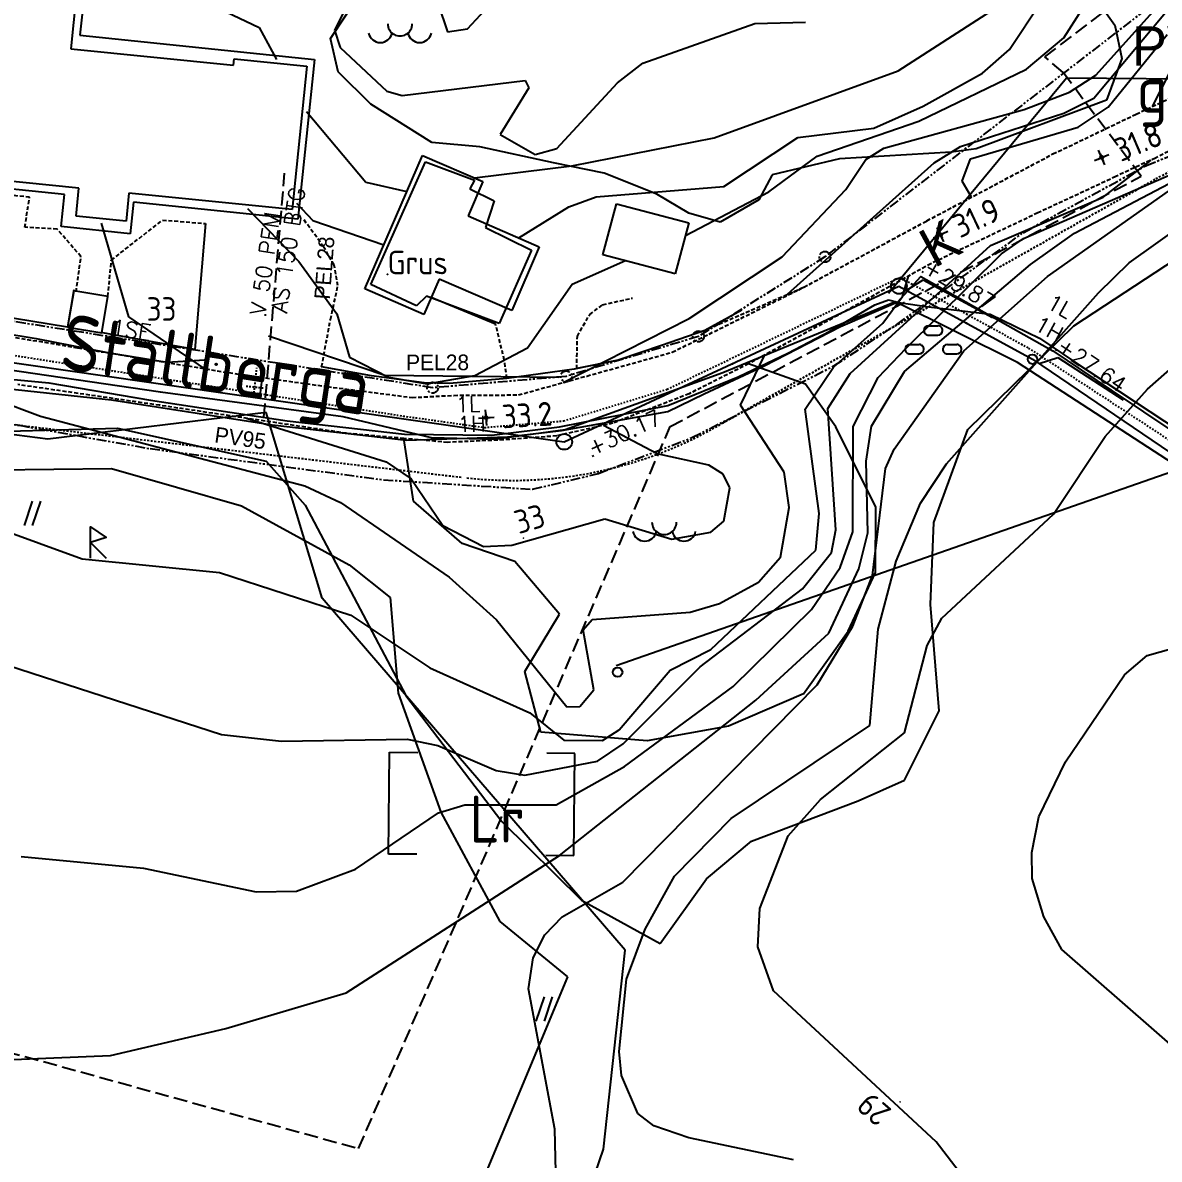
# Model space of a CAD drawing. Header units: metres. Extents: x 139929 to 142176, y 6401995 to 6404420.
# Drawn here: x 140509.2 to 140581.7, y 6402255.3 to 6402327.8 of the extents above; entities that cross this region are included whole.
import ezdxf
from ezdxf.enums import TextEntityAlignment as Align

# ---------------------------------------------------------------- set-up
doc = ezdxf.new("R2010")
doc.units = ezdxf.units.M
doc.header["$LTSCALE"] = 0.5
for name, pattern in [('DASHED', [0.75, 0.5, -0.25]), ('DASHED2', [0.375, 0.25, -0.125]), ('DGN Style 3', [2.464518, 1.76037, -0.704148]), ('HIDDEN2', [0.1875, 0.125, -0.0625]), ('PHANTOM', [2.5, 1.25, -0.25, 0.25, -0.25, 0.25, -0.25])]:
    doc.linetypes.add(name, pattern=pattern)
doc.layers.get('0').update_dxf_attribs({"color": 1})
for name, color, linetype, lineweight in [('FAS_HAKPARENTES', 250, 'Continuous', 18), ('LM_GRÄNSPUNKT_TEXT_NY', 94, 'Continuous', 25), ('PRI_LED_LUFTLED_ELNÄT', 249, 'Continuous', 18)]:
    doc.layers.add(name, color=color, linetype=linetype, lineweight=lineweight)
for name, color, linetype in [('M-BEF-BYGGNAD', 3, 'Continuous'), ('M-BEF-EL', 4, 'ELLEDNING'), ('M-BEF-EL-LUFT', 4, 'ELLEDNING'), ('M-BEF-EL-TEXT', 1, 'Continuous'), ('M-BEF-FORNFYND', 4, 'Continuous'), ('M-BEF-MARKLINJE', 4, 'Continuous'), ('M-BEF-MUR', 4, 'Continuous'), ('M-BEF-NIVÅ', 4, 'Continuous'), ('M-BEF-NIVÅKURVA-PRIMÄR-0.5M', 12, 'Continuous'), ('M-BEF-NIVÅKURVA-PRIMÄR-1.0M', 12, 'Continuous'), ('M-BEF-SPECIALOMRÅDE', 7, 'Continuous'), ('M-BEF-STAKET', 4, 'STAKET'), ('M-BEF-STOLPAR', 4, 'Continuous'), ('M-BEF-TELE', 4, 'TELELEDNING'), ('M-BEF-TELE-INFO', 4, 'Continuous'), ('M-BEF-TELE-TEXT', 1, 'Continuous'), ('M-BEF-TRAPPA', 4, 'Continuous'), ('M-BEF-VA-INFO', 4, 'Continuous'), ('M-BEF-VA-S', 4, 'Continuous'), ('M-BEF-VA-TEXT', 1, 'Continuous'), ('M-BEF-VA-V', 4, 'HIDDEN2'), ('M-BEF-VÄGKANT', 1, 'DASHED'), ('M-GATUNAMN', 3, 'Continuous'), ('M-GR-FASTIGHETSGRÄNS', 3, 'PHANTOM'), ('M-GR-RÄTTIGHETSGRÄNS', 3, 'DASHED')]:
    doc.layers.add(name, color=color, linetype=linetype)
doc.styles.add('ISO', font='iso.shx', dxfattribs={"height": 2.5})
doc.styles.add('ITALICC', font='italicc', dxfattribs={"oblique": 10})
doc.styles.add('ROMANS', font='romans')
doc.styles.get("Standard").update_dxf_attribs({"font": 'simplex8.shx'})
doc.styles.add('Style-font35', font='font35.shx')
doc.styles.add('Style-font38', font='font38.shx')
doc.linetypes.add('ELLEDNING', pattern='A,3,-0.5,["E",Standard,S=0.5,R=0,X=0,Y=-0.25],-0.5', length=4)
doc.linetypes.add('STAKET', pattern='A,7,[134,morastr.shx,S=0.8,R=0,X=0,Y=0],0.6,[134,morastr.shx,S=0.8,R=0,X=0,Y=0],1', length=8.6)
doc.linetypes.add('TELELEDNING', pattern='A,3,-0.5,["T",Standard,S=0.5,R=0,X=0,Y=-0.25],-0.5', length=4)

# ---------------------------------------------------------------- blocks, each defined once
blk = doc.blocks.new('osynlig cirkel')
blk.add_circle((0, 0), 0.005)
blk = doc.blocks.new('OSYNLIG')
blk.add_blockref('osynlig cirkel', (0, 0))
blk = doc.blocks.new('PRI_P_FORNL')
blk.add_polyline3d([(-0.166667, -0.5, 0), (-0.166667, 1.5, 0), (0.833333, 0.833334, 0), (-0.166667, 0.5, 0), (0.833333, -0.5, 0)])
blk = doc.blocks.new('PRI_L_STAM')
blk.add_circle((0, 0), 0.3)
blk = doc.blocks.new('PRI_M_BERG')
for centre, radius, start, end in [((0, 0.867), 0.784, 179.99999, 0.00001), ((-1.252, 0.43), 0.765, 192.29023, 347.70977), ((1.252, 0.43), 0.765, 192.29023, 347.70977)]:
    blk.add_arc(centre, radius, start, end)
blk = doc.blocks.new('PRI_M_LÖVSKOG')
for p, q in [((-0.295, 1.2), (0.295, 1.2)), ((-0.295, 0.6), (0.295, 0.6)), ((-1.495, 0), (-0.905, 0)), ((-1.495, -0.6), (-0.905, -0.6)), ((0.905, 0), (1.495, 0)), ((0.905, -0.6), (1.495, -0.6))]:
    blk.add_line(p, q)
for centre, start, end in [((-0.295, 0.9), 90.00001, 179.99999), ((-0.295, 0.9), 179.99999, 270.00003), ((0.295, 0.9), 0, 90.00001), ((0.295, 0.9), 270.00003, 0.00001), ((-1.495, -0.3), 90.00001, 179.99999), ((-1.495, -0.3), 179.99999, 270.00003), ((-0.905, -0.3), 0, 90.00001), ((-0.905, -0.3), 270.00003, 0.00001), ((0.905, -0.3), 90.00001, 179.99999), ((0.905, -0.3), 179.99999, 270.00003), ((1.495, -0.3), 0, 90.00001), ((1.495, -0.3), 270.00003, 0.00001)]:
    blk.add_arc(centre, 0.3, start, end)
blk = doc.blocks.new('PRI_M_ÅKER')
for points in [[(0.259, 1.556, 0), (-0.259, 0, 0)], [(0.778, 1.556, 0), (0.259, 0, 0)]]:
    blk.add_polyline3d(points)
blk = doc.blocks.new('PRI_NIVÅ_HÖJDPUNKT_ISM')
at = {"color": 7}
for p, q in [((-0.25, 0), (0.25, 0)), ((0, 0.25), (0, -0.25))]:
    blk.add_line(p, q, dxfattribs=at)
blk = doc.blocks.new('BRUNN')
blk.add_circle((0, 0), 0.5)
blk = doc.blocks.new('VENTIL')
blk.add_line((0, -0.55), (0, 0.55))
blk = doc.blocks.new('LIGGARPUNKT')
blk.add_circle((0, 0), 0.35)
at = {"layer": 'LM_GRÄNSPUNKT_TEXT_NY', "style": 'ITALICC', "oblique": 10}
blk.add_attdef('PUNKTBETECKNING', (0.5, -0.35), '', height=0.7, dxfattribs=at)
blk = doc.blocks.new('PRI_V_POLLARE')
blk.add_circle((0, 0), 0.2)
blk = doc.blocks.new('SPWDEF')
at = {"color": 0, "linetype": 'Continuous'}
for p, q in [((-1, 0), (1, 0)), ((0, -1), (0, 1))]:
    blk.add_line(p, q, dxfattribs=at)
blk.add_circle((0, 0), 0.2)
blk = doc.blocks.new('PRI_NIVÅ_HÖJDPKT')
at = {"color": 0, "linetype": 'Continuous', "lineweight": -3}
blk.add_circle((183, 184), 0.0005, dxfattribs=at)

msp = doc.modelspace()

# ---------------------------------------------------------------- linework, layer by layer
at = {"layer": 'FAS_HAKPARENTES', "color": 1, "linetype": 'Continuous', "lineweight": -3}
for p, q in [((140532.548, 6402274.8), (140532.615, 6402281.3)), ((140532.615, 6402281.3), (140534.415, 6402281.281)), ((140544.428, 6402281.215), (140542.628, 6402281.233)), ((140544.361, 6402274.715), (140544.428, 6402281.215)), ((140534.348, 6402274.782), (140532.548, 6402274.8)), ((140542.561, 6402274.734), (140544.361, 6402274.715))]:
    msp.add_line(p, q, dxfattribs=at)
at = {"layer": 'FAS_HAKPARENTES', "lineweight": -3}
for p, q in [((140532.548, 6402274.8), (140532.615, 6402281.3)), ((140532.615, 6402281.3), (140534.415, 6402281.281)), ((140544.428, 6402281.215), (140542.628, 6402281.233)), ((140544.361, 6402274.715), (140544.428, 6402281.215)), ((140534.348, 6402274.782), (140532.548, 6402274.8)), ((140542.561, 6402274.734), (140544.361, 6402274.715))]:
    msp.add_line(p, q, dxfattribs=at)
at = {"layer": 'M-BEF-BYGGNAD'}
for p, q in [((140513.191, 6402329.952), (140512.883, 6402326.994)), ((140512.656, 6402329.704), (140512.295, 6402326.112)), ((140512.656, 6402329.704), (140512.295, 6402326.112)), ((140512.883, 6402326.994), (140527.819, 6402325.439)), ((140512.295, 6402326.112), (140522.663, 6402325.071)), ((140512.295, 6402326.112), (140522.663, 6402325.071)), ((140522.663, 6402325.071), (140522.704, 6402325.479)), ((140522.663, 6402325.071), (140522.704, 6402325.479)), ((140522.704, 6402325.479), (140527.331, 6402325.014)), ((140522.704, 6402325.479), (140527.331, 6402325.014)), ((140527.331, 6402325.014), (140526.413, 6402315.881)), ((140527.331, 6402325.014), (140526.413, 6402315.881)), ((140527.819, 6402325.439), (140526.76, 6402315.265)), ((140531.025, 6402310.816), (140534.707, 6402319.331)), ((140534.707, 6402319.331), (140538.559, 6402317.666)), ((140512.811, 6402317.247), (140505.09, 6402318.022)), ((140512.811, 6402317.247), (140505.09, 6402318.022)), ((140538.559, 6402317.666), (140537.61, 6402315.469)), ((140511.89, 6402316.834), (140504.435, 6402317.61)), ((140512.631, 6402315.456), (140512.811, 6402317.247)), ((140512.631, 6402315.456), (140512.811, 6402317.247)), ((140516.005, 6402316.926), (140515.825, 6402315.135)), ((140516.005, 6402316.926), (140515.825, 6402315.135)), ((140526.413, 6402315.881), (140516.005, 6402316.926)), ((140526.413, 6402315.881), (140516.005, 6402316.926)), ((140511.677, 6402314.788), (140511.89, 6402316.834)), ((140516.3, 6402316.354), (140516.089, 6402314.329)), ((140526.76, 6402315.265), (140516.3, 6402316.354)), ((140546.207, 6402313.002), (140547.067, 6402316.247)), ((140546.207, 6402313.002), (140547.067, 6402316.247)), ((140547.067, 6402316.247), (140551.678, 6402315.025)), ((140547.067, 6402316.247), (140551.678, 6402315.025)), ((140537.61, 6402315.469), (140542.155, 6402313.505)), ((140516.089, 6402314.329), (140511.677, 6402314.788)), ((140515.825, 6402315.135), (140512.631, 6402315.456)), ((140515.825, 6402315.135), (140512.631, 6402315.456)), ((140551.678, 6402315.025), (140550.818, 6402311.78)), ((140551.678, 6402315.025), (140550.818, 6402311.78)), ((140542.155, 6402313.505), (140540.395, 6402309.436)), ((140550.818, 6402311.78), (140546.207, 6402313.002)), ((140550.818, 6402311.78), (140546.207, 6402313.002)), ((140535.769, 6402311.435), (140534.796, 6402309.186)), ((140540.395, 6402309.436), (140535.769, 6402311.435)), ((140534.796, 6402309.186), (140531.025, 6402310.816))]:
    msp.add_line(p, q, dxfattribs=at)
at = {"layer": 'M-BEF-EL', "flags": 128}
for points in [[(140492.569, 6402328.346), (140497.574, 6402328.367), (140497.329, 6402323.677), (140497.419, 6402321.37), (140498.488, 6402318.586), (140499.142, 6402315.76), (140499.47, 6402312.916), (140500.431, 6402313.789), (140500.842, 6402314.092), (140501.25, 6402313.733), (140502.455, 6402311.654), (140503.361, 6402310.014), (140503.959, 6402309.132), (140505.446, 6402308.433), (140510.09, 6402307.657), (140514.647, 6402306.757), (140518.445, 6402306.156), (140520.841, 6402306.309), (140521.416, 6402306.762)], [(140487.462, 6402301.62), (140490.59, 6402300.507), (140494.701, 6402298.751), (140496.399, 6402298.177), (140498.423, 6402298.284), (140500.305, 6402300.27), (140504.327, 6402304.035), (140506.77, 6402304.616), (140514.902, 6402303.757), (140525.138, 6402302.162), (140533.695, 6402301.185), (140540.125, 6402301.386), (140543.561, 6402301.803), (140550.352, 6402303.007), (140552.666, 6402304.124), (140556.489, 6402305.925), (140561.351, 6402308.415), (140565.011, 6402310.006), (140566.459, 6402311.607), (140574.881, 6402306.874), (140578.596, 6402304.374), (140584.706, 6402300.275), (140591.336, 6402296.575), (140601.763, 6402288.823), (140610.953, 6402282.02), (140618.053, 6402277.37), (140621.87, 6402274.252), (140625.536, 6402271.882), (140626.887, 6402272.655)]]:
    msp.add_lwpolyline(points, dxfattribs=at)
at = {"layer": 'M-BEF-EL-LUFT', "lineweight": -3}
msp.add_line((140547.044, 6402286.822), (140651.651, 6402323.345), dxfattribs=at)
at = {"layer": 'M-BEF-MARKLINJE'}
for p, q in [((140528.845, 6402326.777, 35.267), (140531.587, 6402330.952, 35.694)), ((140577.42, 6402329.609, 32.951), (140578.834, 6402327.624, 32.496)), ((140578.834, 6402327.624, 32.496), (140579.286, 6402325.51, 32.155)), ((140529.33, 6402324.663, 35.139), (140528.845, 6402326.777, 35.267)), ((140579.286, 6402325.51, 32.155), (140578.302, 6402322.847, 31.885)), ((140531.418, 6402322.603, 34.955), (140529.33, 6402324.663, 35.139)), ((140578.302, 6402322.847, 31.885), (140569.984, 6402319.743, 32.197)), ((140535.306, 6402320.16, 34.642), (140531.418, 6402322.603, 34.955)), ((140538.374, 6402319.877, 34.571), (140535.306, 6402320.16, 34.642)), ((140543.056, 6402318.858, 34.216), (140538.374, 6402319.877, 34.571)), ((140561.294, 6402319.113, 33.448), (140556.992, 6402318.081, 33.505)), ((140568.394, 6402319.529, 32.595), (140561.294, 6402319.113, 33.448)), ((140569.984, 6402319.743, 32.197), (140568.394, 6402319.529, 32.595)), ((140546.294, 6402318.2, 34.244), (140543.056, 6402318.858, 34.216)), ((140549.65, 6402316.858, 34.017), (140546.294, 6402318.2, 34.244)), ((140556.992, 6402318.081, 33.505), (140556.14, 6402316.491, 33.491)), ((140551.679, 6402315.642, 33.732), (140549.65, 6402316.858, 34.017)), ((140556.14, 6402316.491, 33.491), (140553.683, 6402315.072, 33.576)), ((140553.683, 6402315.072, 33.576), (140551.679, 6402315.642, 33.732)), ((140576.207, 6402308.456, 29.645), (140583.417, 6402313.195, 29.486)), ((140569.472, 6402301.851, 29.844), (140576.207, 6402308.456, 29.645)), ((140559.126, 6402304.739, 32.311), (140555.485, 6402306.047, 32.655)), ((140561.058, 6402302.028, 30.901), (140559.126, 6402304.739, 32.311)), ((140504.724, 6402301.65), (140515.278, 6402301.952)), ((140515.278, 6402301.952), (140524.74, 6402299.847)), ((140563.606, 6402296.918, 30.054), (140561.058, 6402302.028, 30.901)), ((140567.288, 6402295.925, 29.867), (140569.472, 6402301.851, 29.844)), ((140534.142, 6402297.291, 33.107), (140533.53, 6402301.286, 33.15)), ((140524.74, 6402299.847, 32.539), (140527.237, 6402297.035, 32.47)), ((140500.442, 6402299.195), (140514.886, 6402299.37)), ((140514.886, 6402299.37), (140523.186, 6402297)), ((140523.186, 6402297), (140530.04, 6402293.23)), ((140527.237, 6402297.035, 32.47), (140533.655, 6402284.895, 31.925)), ((140537.234, 6402294.589, 32.976), (140534.142, 6402297.291, 33.107)), ((140563.572, 6402292.745, 29.844), (140563.606, 6402296.918, 30.054)), ((140567.077, 6402290.704, 29.463), (140567.288, 6402295.925, 29.867)), ((140540.604, 6402293.437, 32.942), (140537.234, 6402294.589, 32.976)), ((140530.04, 6402293.23), (140532.65, 6402291.155)), ((140543.449, 6402290.097, 32.828), (140540.604, 6402293.437, 32.942)), ((140561.839, 6402289.009, 29.838), (140563.572, 6402292.745, 29.844)), ((140532.65, 6402291.155), (140533.163, 6402285.044)), ((140567.642, 6402283.934, 29.088), (140567.077, 6402290.704, 29.463)), ((140541.242, 6402286.428, 32.533), (140543.449, 6402290.097, 32.828)), ((140558.994, 6402285.016, 30.151), (140561.839, 6402289.009, 29.838)), ((140542.254, 6402282.57, 32.322), (140541.242, 6402286.428, 32.533)), ((140533.163, 6402285.044), (140535.888, 6402277.475)), ((140533.655, 6402284.895, 31.925), (140539.76, 6402276.864, 31.18)), ((140558.994, 6402285.016, 30.151), (140554.206, 6402282.955, 30.39)), ((140565.422, 6402279.511, 28.946), (140567.642, 6402283.934, 29.088)), ((140554.206, 6402282.955, 30.39), (140549.033, 6402282.024, 31.112)), ((140549.033, 6402282.024, 31.112), (140542.254, 6402282.57, 32.322)), ((140562.472, 6402278.182, 28.94), (140565.422, 6402279.511, 28.946)), ((140555.678, 6402275.624, 29.065), (140562.472, 6402278.182, 28.94)), ((140535.888, 6402277.475), (140539.641, 6402270.501)), ((140539.76, 6402276.864, 31.18), (140544.834, 6402271.864, 30.441)), ((140552.807, 6402273.228, 29.44), (140555.678, 6402275.624, 29.065)), ((140549.847, 6402269.087, 29.599), (140552.807, 6402273.228, 29.44)), ((140544.834, 6402271.864, 30.441), (140549.847, 6402269.087, 29.599)), ((140539.641, 6402270.501), (140543.957, 6402266.974)), ((140543.957, 6402266.974), (140538.563, 6402254.043))]:
    msp.add_line(p, q, dxfattribs=at)
at = {"layer": 'M-BEF-MARKLINJE', "lineweight": -3}
for p, q in [((140528.845, 6402326.777), (140531.587, 6402330.952)), ((140577.42, 6402329.609), (140578.834, 6402327.624)), ((140578.834, 6402327.624), (140579.286, 6402325.51)), ((140529.33, 6402324.663), (140528.845, 6402326.777)), ((140579.286, 6402325.51), (140578.302, 6402322.847)), ((140531.418, 6402322.603), (140529.33, 6402324.663)), ((140578.302, 6402322.847), (140569.984, 6402319.743)), ((140535.306, 6402320.16), (140531.418, 6402322.603)), ((140538.374, 6402319.877), (140535.306, 6402320.16)), ((140543.056, 6402318.858), (140538.374, 6402319.877)), ((140561.294, 6402319.113), (140556.992, 6402318.081)), ((140568.394, 6402319.529), (140561.294, 6402319.113)), ((140569.984, 6402319.743), (140568.394, 6402319.529)), ((140546.294, 6402318.2), (140543.056, 6402318.858)), ((140549.65, 6402316.858), (140546.294, 6402318.2)), ((140556.992, 6402318.081), (140556.14, 6402316.491)), ((140551.679, 6402315.642), (140549.65, 6402316.858)), ((140556.14, 6402316.491), (140553.683, 6402315.072)), ((140553.683, 6402315.072), (140551.679, 6402315.642)), ((140576.207, 6402308.456), (140583.417, 6402313.195)), ((140569.472, 6402301.851), (140576.207, 6402308.456)), ((140559.126, 6402304.739), (140555.485, 6402306.047)), ((140561.058, 6402302.028), (140559.126, 6402304.739)), ((140504.724, 6402301.65), (140515.278, 6402301.952)), ((140515.278, 6402301.952), (140524.74, 6402299.847)), ((140563.606, 6402296.918), (140561.058, 6402302.028)), ((140567.288, 6402295.925), (140569.472, 6402301.851)), ((140534.142, 6402297.291), (140533.53, 6402301.286)), ((140524.74, 6402299.847), (140527.237, 6402297.035)), ((140527.237, 6402297.035), (140533.655, 6402284.895)), ((140537.234, 6402294.589), (140534.142, 6402297.291)), ((140563.572, 6402292.745), (140563.606, 6402296.918)), ((140567.077, 6402290.704), (140567.288, 6402295.925)), ((140540.604, 6402293.437), (140537.234, 6402294.589)), ((140543.449, 6402290.097), (140540.604, 6402293.437)), ((140561.839, 6402289.009), (140563.572, 6402292.745)), ((140567.642, 6402283.934), (140567.077, 6402290.704)), ((140541.242, 6402286.428), (140543.449, 6402290.097)), ((140558.994, 6402285.016), (140561.839, 6402289.009)), ((140542.254, 6402282.57), (140541.242, 6402286.428)), ((140533.655, 6402284.895), (140539.76, 6402276.864)), ((140558.994, 6402285.016), (140554.206, 6402282.955)), ((140565.422, 6402279.511), (140567.642, 6402283.934)), ((140554.206, 6402282.955), (140549.033, 6402282.024)), ((140549.033, 6402282.024), (140542.254, 6402282.57)), ((140562.472, 6402278.182), (140565.422, 6402279.511)), ((140555.678, 6402275.624), (140562.472, 6402278.182)), ((140539.76, 6402276.864), (140544.834, 6402271.864)), ((140552.807, 6402273.228), (140555.678, 6402275.624)), ((140549.847, 6402269.087), (140552.807, 6402273.228)), ((140544.834, 6402271.864), (140549.847, 6402269.087))]:
    msp.add_line(p, q, dxfattribs=at)
at = {"layer": 'M-BEF-MARKLINJE', "lineweight": -3, "ltscale": 0.8}
for p, q in [((140510.825, 6402301.24), (140500.765, 6402302.536)), ((140524.748, 6402302.948), (140510.825, 6402301.24)), ((140528.326, 6402291.118), (140524.748, 6402302.948)), ((140547.628, 6402268.666), (140528.326, 6402291.118)), ((140546.25, 6402255.985), (140547.628, 6402268.666)), ((140541.515, 6402242.336), (140546.25, 6402255.985))]:
    msp.add_line(p, q, dxfattribs=at)
at = {"layer": 'M-BEF-MUR', "lineweight": -3}
for p, q in [((140520.876, 6402314.987), (140520.207, 6402306.961)), ((140512.495, 6402310.761), (140512.096, 6402308.375)), ((140512.096, 6402308.375), (140504.198, 6402309.675)), ((140514.273, 6402308.011), (140514.662, 6402310.343)), ((140520.207, 6402306.961), (140514.217, 6402308.033))]:
    msp.add_line(p, q, dxfattribs=at)
at = {"layer": 'M-BEF-NIVÅKURVA-PRIMÄR-0.5M', "linetype": 'Continuous', "lineweight": -3}
for p, q in [((140531.441, 6402331.988, 35.5), (140529.108, 6402327.317, 35.5)), ((140516.321, 6402331.297, 34.5), (140524.298, 6402327.488, 34.5)), ((140577.495, 6402322.985, 32.5), (140584.079, 6402330.859, 32.5)), ((140537.576, 6402327.394, 36.5), (140539.707, 6402329.707, 36.5)), ((140565.013, 6402324.73, 34.5), (140572.254, 6402329.397, 34.5)), ((140535.71, 6402328.972, 36.5), (140536.311, 6402327.207, 36.5)), ((140575.573, 6402326.833, 33.5), (140576.741, 6402328.64, 33.5)), ((140555.895, 6402327.732, 35.5), (140559.118, 6402327.821, 35.5)), ((140524.298, 6402327.488, 34.5), (140525.407, 6402325.438, 34.5)), ((140529.108, 6402327.317, 35.5), (140529.465, 6402326.201, 35.5)), ((140536.311, 6402327.207, 36.5), (140537.576, 6402327.394, 36.5)), ((140548.744, 6402325.209, 35.5), (140555.895, 6402327.732, 35.5)), ((140573.207, 6402324.823, 33.5), (140575.573, 6402326.833, 33.5)), ((140529.465, 6402326.201, 35.5), (140532.447, 6402323.416, 35.5)), ((140547.134, 6402323.965, 35.5), (140548.744, 6402325.209, 35.5)), ((140581.238, 6402322.455, 31.5), (140582.504, 6402324.948, 31.5)), ((140553.289, 6402320.456, 34.5), (140565.013, 6402324.73, 34.5)), ((140566.344, 6402321.505, 33.5), (140573.207, 6402324.823, 33.5)), ((140533.423, 6402323.147, 35.5), (140541.262, 6402324.112, 35.5)), ((140541.492, 6402323.644, 35.5), (140539.654, 6402320.667, 35.5)), ((140541.262, 6402324.112, 35.5), (140541.492, 6402323.644, 35.5)), ((140543.265, 6402319.772, 35.5), (140547.134, 6402323.965, 35.5)), ((140532.447, 6402323.416, 35.5), (140533.423, 6402323.147, 35.5)), ((140575.586, 6402322.012, 32.5), (140577.495, 6402322.985, 32.5)), ((140527.311, 6402322.134, 34.5), (140531.109, 6402317.62, 34.5)), ((140568.986, 6402319.889, 32.5), (140575.586, 6402322.012, 32.5)), ((140559.859, 6402319.275, 33.5), (140566.344, 6402321.505, 33.5)), ((140539.654, 6402320.667, 35.5), (140541.9, 6402319.389, 35.5)), ((140544.223, 6402318.656, 34.5), (140553.289, 6402320.456, 34.5)), ((140567.317, 6402318.862, 32.5), (140568.986, 6402319.889, 32.5)), ((140541.9, 6402319.389, 35.5), (140543.265, 6402319.772, 35.5)), ((140556.781, 6402317.003, 33.5), (140559.859, 6402319.275, 33.5)), ((140538.014, 6402317.901, 34.5), (140544.223, 6402318.656, 34.5)), ((140557.785, 6402310.324, 32.5), (140567.317, 6402318.862, 32.5)), ((140578.086, 6402316.667, 31.5), (140581.145, 6402319.034, 31.5)), ((140576.253, 6402314.364, 30.5), (140583.14, 6402317.98, 30.5)), ((140531.109, 6402317.62, 34.5), (140533.707, 6402317.019, 34.5)), ((140551.466, 6402314.226, 33.5), (140556.781, 6402317.003, 33.5)), ((140570.912, 6402313.595, 31.5), (140578.086, 6402316.667, 31.5)), ((140523.568, 6402315.947, 33.5), (140526.837, 6402312.561, 33.5)), ((140579.741, 6402312.474, 29.5), (140583.147, 6402314.908, 29.5)), ((140573.46, 6402312.385, 30.5), (140576.253, 6402314.364, 30.5)), ((140561.96, 6402305.427, 31.5), (140570.912, 6402313.595, 31.5)), ((140526.837, 6402312.561, 33.5), (140529.254, 6402309.228, 33.5)), ((140544.25, 6402311.116, 33.5), (140547.638, 6402312.622, 33.5)), ((140565.418, 6402305.564, 30.5), (140573.46, 6402312.385, 30.5)), ((140577.788, 6402310.572, 29.5), (140579.741, 6402312.474, 29.5)), ((140541.391, 6402307.062, 33.5), (140544.25, 6402311.116, 33.5)), ((140568.106, 6402299.665, 29.5), (140577.788, 6402310.572, 29.5)), ((140529.254, 6402309.228, 33.5), (140530.055, 6402306.471, 33.5)), ((140538.049, 6402305.305, 33.5), (140541.391, 6402307.062, 33.5)), ((140530.055, 6402306.471, 33.5), (140532.535, 6402305.187, 33.5)), ((140554.968, 6402303.412, 32.5), (140556.526, 6402306.611, 32.5)), ((140503.104, 6402305.453, 32.5), (140510.376, 6402302.702, 32.5)), ((140560.539, 6402303.196, 31.5), (140561.96, 6402305.427, 31.5)), ((140563.323, 6402302.067, 30.5), (140565.418, 6402305.564, 30.5)), ((140532.535, 6402305.187, 33.5), (140535.014, 6402304.778, 33.5)), ((140535.014, 6402304.778, 33.5), (140538.049, 6402305.305, 33.5)), ((140557.747, 6402299.136, 32.5), (140554.968, 6402303.412, 32.5)), ((140561.052, 6402295.466, 31.5), (140560.539, 6402303.196, 31.5)), ((140510.376, 6402302.702, 32.5), (140527.204, 6402298.275, 32.5)), ((140562.978, 6402299.84, 30.5), (140563.323, 6402302.067, 30.5)), ((140563.085, 6402295.27, 30.5), (140562.978, 6402299.84, 30.5)), ((140566.45, 6402297.169, 29.5), (140568.106, 6402299.665, 29.5)), ((140558.07, 6402296.883, 32.5), (140557.747, 6402299.136, 32.5)), ((140527.204, 6402298.275, 32.5), (140529.475, 6402297.198, 32.5)), ((140529.475, 6402297.198, 32.5), (140536.403, 6402292.438, 32.5)), ((140557.527, 6402293.726, 32.5), (140558.07, 6402296.883, 32.5)), ((140564.896, 6402293.476, 29.5), (140566.45, 6402297.169, 29.5)), ((140560.777, 6402294.017, 31.5), (140561.052, 6402295.466, 31.5)), ((140562.509, 6402292.983, 30.5), (140563.085, 6402295.27, 30.5)), ((140556.113, 6402292.137, 32.5), (140557.527, 6402293.726, 32.5)), ((140558.918, 6402291.702, 31.5), (140560.777, 6402294.017, 31.5)), ((140563.739, 6402289.128, 29.5), (140564.896, 6402293.476, 29.5)), ((140536.403, 6402292.438, 32.5), (140539.416, 6402289.732, 32.5)), ((140560.611, 6402288.869, 30.5), (140562.509, 6402292.983, 30.5)), ((140552.414, 6402286.734, 31.5), (140558.918, 6402291.702, 31.5)), ((140553.636, 6402290.777, 32.5), (140556.113, 6402292.137, 32.5)), ((140545.53, 6402289.754, 32.5), (140551.778, 6402290.216, 32.5)), ((140551.778, 6402290.216, 32.5), (140553.636, 6402290.777, 32.5)), ((140539.416, 6402289.732, 32.5), (140543.902, 6402284.183, 32.5)), ((140544.948, 6402289.086, 32.5), (140545.53, 6402289.754, 32.5)), ((140545.618, 6402285.264, 32.5), (140544.948, 6402289.086, 32.5)), ((140555.954, 6402284.611, 30.5), (140560.611, 6402288.869, 30.5)), ((140563.211, 6402282.997, 29.5), (140563.739, 6402289.128, 29.5)), ((140580.884, 6402287.45, 28.5), (140583.416, 6402288.173, 28.5)), ((140579.446, 6402286.228, 28.5), (140580.884, 6402287.45, 28.5)), ((140507.188, 6402287.186, 31.5), (140521.906, 6402282.418, 31.5)), ((140547.499, 6402281.813, 31.5), (140552.414, 6402286.734, 31.5)), ((140575.679, 6402280.672, 28.5), (140579.446, 6402286.228, 28.5)), ((140544.737, 6402284.205, 32.5), (140545.618, 6402285.264, 32.5)), ((140543.439, 6402274.71, 30.5), (140555.954, 6402284.611, 30.5)), ((140543.902, 6402284.183, 32.5), (140544.737, 6402284.205, 32.5)), ((140554.374, 6402277.073, 29.5), (140563.211, 6402282.997, 29.5)), ((140521.906, 6402282.418, 31.5), (140525.726, 6402281.995, 31.5)), ((140525.726, 6402281.995, 31.5), (140533.736, 6402282.116, 31.5)), ((140533.736, 6402282.116, 31.5), (140535.697, 6402281.707, 31.5)), ((140535.697, 6402281.707, 31.5), (140539.397, 6402280.117, 31.5)), ((140545.86, 6402280.719, 31.5), (140547.499, 6402281.813, 31.5)), ((140541.238, 6402279.823, 31.5), (140545.86, 6402280.719, 31.5)), ((140539.397, 6402280.117, 31.5), (140541.238, 6402279.823, 31.5)), ((140573.98, 6402277.176, 28.5), (140575.679, 6402280.672, 28.5)), ((140550.776, 6402273.384, 29.5), (140554.374, 6402277.073, 29.5)), ((140573.534, 6402274.901, 28.5), (140573.98, 6402277.176, 28.5)), ((140573.555, 6402273.236, 28.5), (140573.534, 6402274.901, 28.5)), ((140529.845, 6402265.946, 30.5), (140543.439, 6402274.71, 30.5)), ((140548.892, 6402270.016, 29.5), (140550.776, 6402273.384, 29.5)), ((140574.313, 6402270.795, 28.5), (140573.555, 6402273.236, 28.5)), ((140575.458, 6402268.72, 28.5), (140574.313, 6402270.795, 28.5)), ((140547.718, 6402266.828, 29.5), (140548.892, 6402270.016, 29.5)), ((140583.355, 6402261.818, 28.5), (140575.458, 6402268.72, 28.5)), ((140547.237, 6402262.211, 29.5), (140547.718, 6402266.828, 29.5)), ((140522.177, 6402263.689, 30.5), (140529.845, 6402265.946, 30.5)), ((140514.832, 6402261.954, 30.5), (140522.177, 6402263.689, 30.5)), ((140507.576, 6402261.661, 30.5), (140514.832, 6402261.954, 30.5)), ((140547.392, 6402260.689, 29.5), (140547.237, 6402262.211, 29.5)), ((140548.44, 6402258.265, 29.5), (140547.392, 6402260.689, 29.5)), ((140549.452, 6402257.475, 29.5), (140548.44, 6402258.265, 29.5)), ((140551.674, 6402256.708, 29.5), (140549.452, 6402257.475, 29.5)), ((140558.357, 6402255.298, 29.5), (140551.674, 6402256.708, 29.5))]:
    msp.add_line(p, q, dxfattribs=at)
at = {"layer": 'M-BEF-NIVÅKURVA-PRIMÄR-1.0M', "linetype": 'Continuous', "lineweight": -3}
for p, q in [((140572.122, 6402326.089, 34), (140574.087, 6402329.045, 34)), ((140577.611, 6402324.449, 33), (140581.854, 6402329.135, 33)), ((140578.405, 6402322.394, 32), (140582.159, 6402327.03, 32)), ((140570.402, 6402324.569, 34), (140572.122, 6402326.089, 34)), ((140566.622, 6402322.468, 34), (140570.402, 6402324.569, 34)), ((140575.93, 6402323.359, 33), (140577.611, 6402324.449, 33)), ((140573.052, 6402322.254, 33), (140575.93, 6402323.359, 33)), ((140563.468, 6402321.068, 34), (140566.622, 6402322.468, 34)), ((140564.103, 6402319.783, 33), (140573.052, 6402322.254, 33)), ((140576.5, 6402321.127, 32), (140578.405, 6402322.394, 32)), ((140558.62, 6402320.465, 34), (140563.468, 6402321.068, 34)), ((140569.642, 6402319.119, 32), (140576.5, 6402321.127, 32)), ((140553.922, 6402317.34, 34), (140558.62, 6402320.465, 34)), ((140562.969, 6402319.074, 33), (140564.103, 6402319.783, 33)), ((140569.096, 6402317.678, 32), (140569.642, 6402319.119, 32)), ((140561.684, 6402317.163, 33), (140562.969, 6402319.074, 33)), ((140569.705, 6402316.672, 32), (140569.096, 6402317.678, 32)), ((140573.007, 6402314.028, 31), (140582.593, 6402318.203, 31)), ((140545.772, 6402316.685, 34), (140553.922, 6402317.34, 34)), ((140557.623, 6402312.86, 33), (140561.684, 6402317.163, 33)), ((140574.549, 6402311.61, 30), (140582.974, 6402317.565, 30)), ((140526.678, 6402316.293, 34), (140527.718, 6402315.184, 34)), ((140544.029, 6402316.046, 34), (140545.772, 6402316.685, 34)), ((140540.84, 6402314.073, 34), (140544.029, 6402316.046, 34)), ((140514.225, 6402315.02, 33), (140515.975, 6402309.042, 33)), ((140527.718, 6402315.184, 34), (140532.244, 6402313.635, 34)), ((140571.616, 6402313.047, 31), (140573.007, 6402314.028, 31)), ((140551.694, 6402308.94, 33), (140557.623, 6402312.86, 33)), ((140565.524, 6402307.038, 31), (140571.616, 6402313.047, 31)), ((140565.3, 6402310.332, 32), (140565.688, 6402311.64, 32)), ((140569.199, 6402306.869, 30), (140574.549, 6402311.61, 30)), ((140564.043, 6402308.626, 32), (140565.3, 6402310.332, 32)), ((140580.913, 6402304.44, 29), (140587.239, 6402309.978, 29)), ((140515.975, 6402309.042, 33), (140520.827, 6402305.736, 33)), ((140543.677, 6402304.852, 33), (140551.694, 6402308.94, 33)), ((140560.91, 6402305.831, 32), (140564.043, 6402308.626, 32)), ((140563.749, 6402305.183, 31), (140565.524, 6402307.038, 31)), ((140564.758, 6402300.605, 30), (140569.199, 6402306.869, 30)), ((140559.106, 6402303.151, 32), (140560.91, 6402305.831, 32)), ((140562.159, 6402302.045, 31), (140563.749, 6402305.183, 31)), ((140578.221, 6402301.423, 29), (140580.913, 6402304.44, 29)), ((140559.992, 6402296.505, 32), (140559.106, 6402303.151, 32)), ((140523.485, 6402302.573, 33), (140532.385, 6402299.791, 33)), ((140549.669, 6402300.312, 33), (140546.239, 6402302.124, 33)), ((140562.14, 6402295.331, 31), (140562.159, 6402302.045, 31)), ((140574.929, 6402296.461, 29), (140578.221, 6402301.423, 29)), ((140552.966, 6402299.591, 33), (140549.669, 6402300.312, 33)), ((140564.223, 6402299.371, 30), (140564.758, 6402300.605, 30)), ((140532.385, 6402299.791, 33), (140533.996, 6402298.712, 33)), ((140553.861, 6402299.001, 33), (140552.966, 6402299.591, 33)), ((140554.301, 6402298.137, 33), (140553.861, 6402299.001, 33)), ((140563.395, 6402292.56, 30), (140564.223, 6402299.371, 30)), ((140533.996, 6402298.712, 33), (140536.01, 6402295.732, 33)), ((140553.909, 6402296.016, 33), (140554.301, 6402298.137, 33)), ((140501.814, 6402297.681, 32), (140513.014, 6402293.625, 32)), ((140540.411, 6402294.482, 33), (140546.325, 6402296.158, 33)), ((140546.325, 6402296.158, 33), (140550.606, 6402294.87, 33)), ((140553.09, 6402295.323, 33), (140553.909, 6402296.016, 33)), ((140559.771, 6402294.166, 32), (140559.992, 6402296.505, 32)), ((140567.807, 6402289.839, 29), (140574.929, 6402296.461, 29)), ((140536.01, 6402295.732, 33), (140538.593, 6402294.4, 33)), ((140550.606, 6402294.87, 33), (140553.09, 6402295.323, 33)), ((140561.324, 6402293.069, 31), (140562.14, 6402295.331, 31)), ((140538.593, 6402294.4, 33), (140540.411, 6402294.482, 33)), ((140553.08, 6402287.846, 32), (140559.771, 6402294.166, 32)), ((140513.014, 6402293.625, 32), (140521.776, 6402292.739, 32)), ((140559.493, 6402290.389, 31), (140561.324, 6402293.069, 31)), ((140521.776, 6402292.739, 32), (140530.142, 6402290.014, 32)), ((140562.125, 6402289.325, 30), (140563.395, 6402292.56, 30)), ((140554.508, 6402285.483, 31), (140559.493, 6402290.389, 31)), ((140530.142, 6402290.014, 32), (140535.18, 6402286.667, 32)), ((140566.87, 6402288.086, 29), (140567.807, 6402289.839, 29)), ((140559.857, 6402285.581, 30), (140562.125, 6402289.325, 30)), ((140565.427, 6402282.518, 29), (140566.87, 6402288.086, 29)), ((140550.501, 6402286.526, 32), (140553.08, 6402287.846, 32)), ((140535.18, 6402286.667, 32), (140541.548, 6402283.791, 32)), ((140547.241, 6402282.719, 32), (140550.501, 6402286.526, 32)), ((140547.466, 6402273.01, 30), (140559.857, 6402285.581, 30)), ((140547.59, 6402280.378, 31), (140554.508, 6402285.483, 31)), ((140541.548, 6402283.791, 32), (140543.708, 6402282.056, 32)), ((140546.176, 6402282.04, 32), (140547.241, 6402282.719, 32)), ((140560.08, 6402278.27, 29), (140565.427, 6402282.518, 29)), ((140543.708, 6402282.056, 32), (140546.176, 6402282.04, 32)), ((140543.229, 6402277.929, 31), (140547.59, 6402280.378, 31)), ((140535.731, 6402277.42, 31), (140537.418, 6402277.944, 31)), ((140537.418, 6402277.944, 31), (140543.229, 6402277.929, 31)), ((140558.017, 6402275.954, 29), (140560.08, 6402278.27, 29)), ((140530.447, 6402273.832, 31), (140535.731, 6402277.42, 31)), ((140556.211, 6402271.319, 29), (140558.017, 6402275.954, 29)), ((140509.143, 6402274.649, 31), (140516.925, 6402273.894, 31)), ((140516.925, 6402273.894, 31), (140524.115, 6402272.392, 31)), ((140526.679, 6402272.438, 31), (140530.447, 6402273.832, 31)), ((140543.607, 6402270.796, 30), (140547.466, 6402273.01, 30)), ((140524.115, 6402272.392, 31), (140526.679, 6402272.438, 31)), ((140556.071, 6402268.884, 29), (140556.211, 6402271.319, 29)), ((140542.516, 6402269.639, 30), (140543.607, 6402270.796, 30)), ((140541.764, 6402268.185, 30), (140542.516, 6402269.639, 30)), ((140557.07, 6402266.089, 29), (140556.071, 6402268.884, 29)), ((140541.465, 6402266.208, 30), (140541.764, 6402268.185, 30)), ((140543.137, 6402257.266, 30), (140541.465, 6402266.208, 30)), ((140567.446, 6402256.449, 29), (140557.07, 6402266.089, 29)), ((140543.368, 6402248.673, 30), (140543.137, 6402257.266, 30)), ((140569.996, 6402253.135, 29), (140567.446, 6402256.449, 29))]:
    msp.add_line(p, q, dxfattribs=at)
at = {"layer": 'M-BEF-SPECIALOMRÅDE', "lineweight": -3}
for p, q in [((140531.42, 6402311.1), (140534.899, 6402318.92)), ((140534.899, 6402318.92), (140538.023, 6402317.744)), ((140538.023, 6402317.744), (140537.716, 6402317.196)), ((140537.716, 6402317.196), (140539.277, 6402316.441)), ((140539.277, 6402316.441), (140538.725, 6402314.738)), ((140538.725, 6402314.738), (140541.661, 6402313.288)), ((140541.661, 6402313.288), (140539.597, 6402308.622)), ((140534.318, 6402309.75), (140531.42, 6402311.1)), ((140534.971, 6402310.366), (140534.318, 6402309.75)), ((140539.597, 6402308.622), (140534.971, 6402310.366))]:
    msp.add_line(p, q, dxfattribs=at)
at = {"layer": 'M-BEF-STAKET', "color": 1, "linetype": 'STAKET', "lineweight": -3}
for p, q in [((140539.367, 6402308.573), (140535.262, 6402310.264)), ((140555.054, 6402309.464), (140552.701, 6402308.176)), ((140552.701, 6402308.176), (140549.938, 6402307.209)), ((140549.938, 6402307.209), (140547.172, 6402306.283)), ((140547.172, 6402306.283), (140544.365, 6402305.705)), ((140531.453, 6402305.27), (140528.284, 6402305.856)), ((140544.365, 6402305.705), (140540.091, 6402305.115)), ((140534.808, 6402304.834), (140531.453, 6402305.27)), ((140536.423, 6402304.801), (140534.808, 6402304.834)), ((140540.091, 6402305.115), (140536.423, 6402304.801))]:
    msp.add_line(p, q, dxfattribs=at)
at = {"layer": 'M-BEF-STAKET', "lineweight": -3}
for p, q in [((140555.054, 6402309.464), (140552.701, 6402308.176)), ((140552.701, 6402308.176), (140549.938, 6402307.209)), ((140549.938, 6402307.209), (140547.172, 6402306.283)), ((140547.172, 6402306.283), (140544.55, 6402305.743)), ((140531.453, 6402305.27), (140528.284, 6402305.856)), ((140534.808, 6402304.834), (140531.453, 6402305.27)), ((140536.423, 6402304.801), (140534.808, 6402304.834)), ((140540.091, 6402305.115), (140536.423, 6402304.801))]:
    msp.add_line(p, q, dxfattribs=at)
at = {"layer": 'M-BEF-TELE', "linetype": 'Continuous'}
for p, q in [((140560.666, 6402308.132), (140563.527, 6402309.809)), ((140563.527, 6402309.809), (140564.413, 6402310.113)), ((140564.413, 6402310.113), (140565.067, 6402309.951)), ((140565.067, 6402309.951), (140566.974, 6402309.672)), ((140566.974, 6402309.672), (140570.876, 6402309.201)), ((140570.876, 6402309.201), (140574.028, 6402307.683)), ((140557.987, 6402306.719), (140560.666, 6402308.132)), ((140574.028, 6402307.683), (140576.192, 6402306.206)), ((140554.819, 6402305.218), (140557.987, 6402306.719)), ((140576.192, 6402306.206), (140582.991, 6402301.738)), ((140506.232, 6402305.265), (140510.896, 6402304.828)), ((140510.896, 6402304.828), (140517.37, 6402303.733)), ((140550.347, 6402303.394), (140554.819, 6402305.218)), ((140517.37, 6402303.733), (140526.087, 6402302.417)), ((140543.447, 6402302.039), (140550.347, 6402303.394)), ((140526.087, 6402302.417), (140533.565, 6402301.559)), ((140539.134, 6402301.487), (140543.447, 6402302.039)), ((140533.565, 6402301.559), (140539.134, 6402301.487))]:
    msp.add_line(p, q, dxfattribs=at)
at = {"layer": 'M-BEF-TELE-INFO', "linetype": 'DGN Style 3'}
for p, q in [((140574.379, 6402325.619), (140652.269, 6402385.095)), ((140575.529, 6402324.613), (140574.379, 6402325.619)), ((140580.501, 6402317.999), (140575.529, 6402324.613)), ((140524.605, 6402302.64), (140525.922, 6402318.206)), ((140550.498, 6402302.049), (140580.501, 6402317.999)), ((140530.639, 6402256.028), (140550.498, 6402302.049)), ((140483.236, 6402269.1), (140530.639, 6402256.028))]:
    msp.add_line(p, q, dxfattribs=at)
at = {"layer": 'M-BEF-TELE-TEXT', "linetype": 'Continuous'}
for p, q in [((140575.757, 6402324.26), (140564.403, 6402310.526)), ((140589.322, 6402324.121), (140575.757, 6402324.26)), ((140532.302, 6402305.29), (140524.904, 6402307.807)), ((140543.408, 6402305.176), (140532.302, 6402305.29))]:
    msp.add_line(p, q, dxfattribs=at)
at = {"layer": 'M-BEF-TRAPPA', "lineweight": -3}
for p, q in [((140512.485, 6402310.706), (140512.096, 6402308.374)), ((140514.662, 6402310.343), (140512.485, 6402310.706)), ((140514.273, 6402308.011), (140514.662, 6402310.343)), ((140512.096, 6402308.374), (140514.273, 6402308.011))]:
    msp.add_line(p, q, dxfattribs=at)
at = {"layer": 'M-BEF-VA-INFO'}
for p, q in [((140565.526, 6402310.725), (140566.609, 6402311.392)), ((140566.609, 6402311.392), (140571.037, 6402309.001)), ((140574.005, 6402306.059), (140575.202, 6402306.443)), ((140575.202, 6402306.443), (140579.365, 6402303.743))]:
    msp.add_line(p, q, dxfattribs=at)
at = {"layer": 'M-BEF-VA-S'}
for points in [[(140585.474, 6402297.789, 0), (140572.635, 6402306.136, 0), (140564.862, 6402309.993, 0), (140553.857, 6402305.481, 0), (140543.806, 6402301.837, 0), (140539.295, 6402301.231, 0), (140535.278, 6402301.329, 0), (140529.651, 6402302.658, 0), (140518.022, 6402304.239, 0), (140506.375, 6402305.943, 0), (140496.751, 6402307.075, 0), (140496.102, 6402320.911, 0), (140495.479, 6402328.16, 0), (140494.15, 6402344.759, 0), (140492.1, 6402356.587, 0), (140490.415, 6402364.582, 0), (140489.675, 6402368.537, 0), (140483.104, 6402396.489, 0), (140477.242, 6402419.495, 0)], [(140543.743, 6402301.074, 0), (140565.069, 6402311.003, 0)], [(140565.069, 6402311.003, 0), (140573.576, 6402306.332, 0)], [(140497.5, 6402307.725, 0), (140524.348, 6402303.863, 0), (140543.743, 6402301.074, 0)], [(140573.576, 6402306.332, 0), (140614.442, 6402278.603, 0)], [(140524.348, 6402303.863, 0), (140524.573, 6402305.724, 0)]]:
    msp.add_polyline3d(points, dxfattribs=at)
at = {"layer": 'M-BEF-VA-TEXT'}
for points in [[(140566.539, 6402311.919, 0), (140566.626, 6402311.868, 0)], [(140524.7, 6402309.114, 0), (140524.715, 6402309.213, 0)], [(140526.033, 6402309.248, 0), (140526.048, 6402309.347, 0)], [(140569.323, 6402308.667, 0), (140569.423, 6402308.666, 0)], [(140575.028, 6402306.956, 0), (140575.11, 6402306.899, 0)], [(140554.406, 6402306.038, 0), (140554.506, 6402306.037, 0)], [(140521.864, 6402304.221, 0), (140521.964, 6402304.22, 0)], [(140545.531, 6402300.156, 0), (140545.622, 6402300.198, 0)]]:
    msp.add_polyline3d(points, dxfattribs=at)
at = {"layer": 'M-BEF-VA-V'}
for points in [[(140490.848, 6402367.846, 0), (140495.415, 6402345.666, 0), (140495.233, 6402343.141, 0), (140495.493, 6402341.438, 0), (140496.544, 6402328.506, 0), (140497.514, 6402314.038, 0), (140498.27, 6402308.205, 0), (140523.979, 6402304.197, 0), (140533.48, 6402302.718, 0), (140538.662, 6402301.986, 0), (140543.708, 6402302.406, 0), (140550.305, 6402304.424, 0), (140565.139, 6402311.558, 0), (140573.332, 6402307.047, 0), (140590.143, 6402296.055, 0), (140613.056, 6402279.846, 0), (140626.85, 6402271.456, 0)], [(140523.979, 6402304.197, 0), (140524.017, 6402304.546, 0), (140524.154, 6402305.784, 0)]]:
    msp.add_polyline3d(points, dxfattribs=at)
at = {"layer": 'M-BEF-VÄGKANT'}
for p, q in [((140580.194, 6402321.959), (140583.019, 6402323.3)), ((140574.885, 6402319.419), (140580.194, 6402321.959)), ((140583.251, 6402320.084), (140581.422, 6402319.163)), ((140566.85, 6402315.159), (140574.885, 6402319.419)), ((140581.422, 6402319.163), (140578.884, 6402317.981)), ((140578.884, 6402317.981), (140573.924, 6402315.66)), ((140573.924, 6402315.66), (140567.104, 6402312.426)), ((140559.016, 6402310.933), (140566.85, 6402315.159)), ((140567.104, 6402312.426), (140561.168, 6402309.13)), ((140550.622, 6402306.781), (140559.016, 6402310.933)), ((140561.168, 6402309.13), (140555.485, 6402306.047)), ((140503.971, 6402308.529), (140512.752, 6402307.063)), ((140512.752, 6402307.063), (140522.85, 6402305.403)), ((140545.173, 6402305.267), (140550.622, 6402306.781)), ((140555.485, 6402306.047), (140551.696, 6402304.132)), ((140522.85, 6402305.403), (140528.655, 6402304.592)), ((140517.956, 6402303.402), (140508.915, 6402304.72)), ((140540.83, 6402304.063), (140545.173, 6402305.267)), ((140528.655, 6402304.592), (140534.054, 6402303.897)), ((140534.054, 6402303.897), (140536.713, 6402304.036)), ((140536.713, 6402304.036), (140540.83, 6402304.063)), ((140551.696, 6402304.132), (140546.843, 6402302.262)), ((140529.869, 6402301.615), (140517.956, 6402303.402)), ((140546.843, 6402302.262), (140543.267, 6402301.447)), ((140533.53, 6402301.286), (140529.869, 6402301.615)), ((140536.307, 6402301.036), (140533.53, 6402301.286)), ((140539.875, 6402301.203), (140536.307, 6402301.036)), ((140543.267, 6402301.447), (140539.875, 6402301.203))]:
    msp.add_line(p, q, dxfattribs=at)
at = {"layer": 'M-BEF-VÄGKANT', "lineweight": -3}
for p, q in [((140580.194, 6402321.959), (140583.019, 6402323.3)), ((140574.885, 6402319.419), (140580.194, 6402321.959)), ((140583.251, 6402320.084), (140581.422, 6402319.163)), ((140566.85, 6402315.159), (140574.885, 6402319.419)), ((140581.422, 6402319.163), (140578.884, 6402317.981)), ((140578.884, 6402317.981), (140573.924, 6402315.66)), ((140509.674, 6402316.662), (140504.386, 6402317.204)), ((140509.365, 6402314.745), (140509.674, 6402316.662)), ((140573.924, 6402315.66), (140567.104, 6402312.426)), ((140511.431, 6402314.633), (140509.365, 6402314.745)), ((140514.885, 6402312.654), (140518.145, 6402315.21)), ((140518.145, 6402315.21), (140520.876, 6402314.987)), ((140528.409, 6402313.501), (140527.162, 6402315.214)), ((140559.016, 6402310.933), (140566.85, 6402315.159)), ((140512.948, 6402312.879), (140511.431, 6402314.633)), ((140529.087, 6402312.34), (140528.409, 6402313.501)), ((140512.635, 6402310.624), (140512.948, 6402312.879)), ((140514.662, 6402310.344), (140514.885, 6402312.654)), ((140529.321, 6402311.031), (140529.087, 6402312.34)), ((140567.104, 6402312.426), (140561.168, 6402309.13)), ((140528.849, 6402308.873), (140529.321, 6402311.031)), ((140552.57, 6402308.125), (140559.016, 6402310.933)), ((140545.364, 6402309.197), (140546.189, 6402309.808)), ((140546.189, 6402309.808), (140548.095, 6402310.239)), ((140544.579, 6402307.807), (140545.364, 6402309.197)), ((140561.168, 6402309.13), (140555.485, 6402306.047)), ((140528.284, 6402305.856), (140528.849, 6402308.873)), ((140539.925, 6402306.291), (140539.367, 6402308.573)), ((140544.538, 6402305.741), (140544.579, 6402307.807)), ((140540.092, 6402305.115), (140539.925, 6402306.291)), ((140555.485, 6402306.047), (140551.696, 6402304.132)), ((140517.956, 6402303.402), (140508.915, 6402304.72)), ((140551.696, 6402304.132), (140546.843, 6402302.262)), ((140529.869, 6402301.615), (140517.956, 6402303.402)), ((140546.843, 6402302.262), (140543.267, 6402301.447)), ((140533.53, 6402301.286), (140529.869, 6402301.615)), ((140536.307, 6402301.036), (140533.53, 6402301.286)), ((140539.875, 6402301.203), (140536.307, 6402301.036)), ((140543.267, 6402301.447), (140539.875, 6402301.203))]:
    msp.add_line(p, q, dxfattribs=at)
at = {"layer": 'M-GR-FASTIGHETSGRÄNS'}
for p, q in [((140580.841, 6402328.643), (140560.357, 6402312.864)), ((140580.841, 6402328.643), (140560.357, 6402312.864)), ((140580.841, 6402328.643), (140560.357, 6402312.864)), ((140580.84, 6402318.693), (140586.138, 6402320.793)), ((140572.985, 6402314.401), (140580.84, 6402318.693)), ((140564.946, 6402308.558), (140572.985, 6402314.401)), ((140560.357, 6402312.864), (140552.295, 6402307.787)), ((140560.357, 6402312.864), (140552.295, 6402307.787)), ((140560.357, 6402312.864), (140552.295, 6402307.787)), ((140535.35, 6402304.521), (140504.029, 6402309.473)), ((140535.35, 6402304.521), (140504.029, 6402309.473)), ((140560.927, 6402305.91), (140564.946, 6402308.558)), ((140552.295, 6402307.787), (140543.868, 6402305.243)), ((140552.295, 6402307.787), (140543.868, 6402305.243)), ((140552.295, 6402307.787), (140543.868, 6402305.243)), ((140551.884, 6402301.345), (140560.927, 6402305.91)), ((140543.868, 6402305.243), (140535.35, 6402304.521)), ((140543.868, 6402305.243), (140535.35, 6402304.521)), ((140543.868, 6402305.243), (140535.35, 6402304.521)), ((140502.867, 6402303.224), (140517.356, 6402300.64)), ((140545.925, 6402299.053), (140551.884, 6402301.345)), ((140517.356, 6402300.64), (140532.221, 6402298.654)), ((140541.723, 6402298.049), (140545.925, 6402299.053)), ((140532.221, 6402298.654), (140541.723, 6402298.049))]:
    msp.add_line(p, q, dxfattribs=at)
at = {"layer": 'M-GR-RÄTTIGHETSGRÄNS', "color": 1, "linetype": 'DASHED2', "lineweight": -3}
for p, q in [((140553.848, 6402302.277), (140581.553, 6402317.892)), ((140503.758, 6402302.749), (140537.27, 6402298.806))]:
    msp.add_line(p, q, dxfattribs=at)
for centre, radius, start, end in [((140595.252, 6402291.783), 29.486, 85.77886, 118.27235), ((140540.45, 6402324.945), 26.333, 263.65371, 301.17223)]:
    msp.add_arc(centre, radius, start, end, dxfattribs=at)
at = {"layer": 'PRI_LED_LUFTLED_ELNÄT', "lineweight": -3}
msp.add_line((140547.044, 6402286.822), (140651.651, 6402323.345), dxfattribs=at)

# ---------------------------------------------------------------- block references
at = {"layer": 'M-BEF-FORNFYND', "lineweight": -3}
msp.add_blockref('PRI_P_FORNL', (140513.717, 6402294.15), dxfattribs=at)
at = {"layer": 'M-BEF-FORNFYND'}
msp.add_blockref('PRI_P_FORNL', (140513.717, 6402294.15), dxfattribs=at)
at = {"layer": 'M-BEF-MARKLINJE'}
for name, p in [('PRI_M_BERG', (140533.276, 6402326.859, 36.089)), ('PRI_M_BERG', (140533.276, 6402326.859, 36.089)), ('PRI_M_LÖVSKOG', (140567.26, 6402307.273, 31.083)), ('PRI_M_LÖVSKOG', (140567.26, 6402307.273, 31.083)), ('PRI_M_ÅKER', (140509.587, 6402295.741)), ('PRI_M_ÅKER', (140509.587, 6402295.741)), ('PRI_M_BERG', (140550.118, 6402295.082, 33.096)), ('PRI_M_BERG', (140550.118, 6402295.082, 33.096)), ('PRI_M_ÅKER', (140542.2, 6402264.15, 30.213)), ('PRI_M_ÅKER', (140542.2, 6402264.15, 30.213))]:
    msp.add_blockref(name, p, dxfattribs=at)
at = {"layer": 'M-BEF-NIVÅ', "xscale": 0.5, "yscale": 0.5, "zscale": 0.5}
for p, rotation in [((140577.997, 6402319.196), 23.43599950469433), ((140567.727, 6402314.282), 25.55100002458734), ((140538.77, 6402302.614), 4.014000149265767)]:
    msp.add_blockref('SPWDEF', p, dxfattribs=dict(at, rotation=rotation))
at = {"layer": 'M-BEF-NIVÅ', "lineweight": -3}
for p, rotation in [((140577.997, 6402319.196), 23.43599950469431), ((140567.727, 6402314.282), 25.55100002458733), ((140538.77, 6402302.614), 4.014000149265768)]:
    msp.add_blockref('PRI_NIVÅ_HÖJDPUNKT_ISM', p, dxfattribs=dict(at, rotation=rotation))
at = {"layer": 'M-BEF-NIVÅKURVA-PRIMÄR-1.0M', "color": 1, "linetype": 'Continuous', "lineweight": -3, "xscale": 0.001, "yscale": 0.001, "zscale": 0.001}
for p in [(140517.133, 6402308.339, 33), (140540.962, 6402294.743, 33), (140564.976, 6402258.819, 29)]:
    msp.add_blockref('PRI_NIVÅ_HÖJDPKT', p, dxfattribs=at)
at = {"layer": 'M-BEF-SPECIALOMRÅDE', "lineweight": -3}
msp.add_blockref('OSYNLIG', (140532.484, 6402311.752), dxfattribs=at)
at = {"layer": 'M-BEF-STOLPAR', "lineweight": -3}
for rotation in [271.3580644987628, 271.358064498763]:
    msp.add_blockref('PRI_L_STAM', (140547.146, 6402286.386), dxfattribs=dict(at, rotation=rotation))
at = {"layer": 'M-BEF-VA-S'}
for p in [(140565.069, 6402311.003), (140543.743, 6402301.074)]:
    msp.add_blockref('BRUNN', p, dxfattribs=at)
at = {"layer": 'M-BEF-VA-S', "xscale": 0.6000000000000001, "yscale": 0.6000000000000001, "zscale": 0.6000000000000001}
msp.add_blockref('BRUNN', (140573.576, 6402306.332), dxfattribs=at)
at = {"layer": 'M-BEF-VA-V', "rotation": 84.30239530263717}
msp.add_blockref('VENTIL', (140524.017, 6402304.546), dxfattribs=at)
at = {"layer": 'M-GATUNAMN', "lineweight": -3, "xscale": 10, "yscale": 10, "zscale": 10}
msp.add_blockref('OSYNLIG', (140521.563, 6402306.012), dxfattribs=at)
at = {"layer": 'M-GATUNAMN', "color": 1, "linetype": 'Continuous', "lineweight": -3, "xscale": 0.01, "yscale": 0.01, "zscale": 0.01}
msp.add_blockref('PRI_V_POLLARE', (140521.563, 6402306.012), dxfattribs=at)
at = {"layer": 'M-GR-FASTIGHETSGRÄNS'}
for p in [(140560.357, 6402312.864), (140552.295, 6402307.787), (140543.868, 6402305.243), (140535.35, 6402304.521)]:
    msp.add_blockref('LIGGARPUNKT', p, dxfattribs=at)
at = {"layer": 'M-GR-RÄTTIGHETSGRÄNS', "lineweight": -3}
msp.add_blockref('OSYNLIG', (140539.472, 6402275.529), dxfattribs=at)
at = {"layer": 'M-GR-RÄTTIGHETSGRÄNS', "color": 1, "linetype": 'Continuous', "lineweight": -3, "xscale": 0.01, "yscale": 0.01, "zscale": 0.01}
msp.add_blockref('PRI_V_POLLARE', (140539.472, 6402275.529), dxfattribs=at)

# ---------------------------------------------------------------- texts
at = {"layer": 'M-BEF-EL-TEXT', "linetype": 'Continuous'}
for s, rotation, p in [('1L', 330.61099, (140574.251, 6402309.402)), ('1SE', 351.38435, (140514.782, 6402307.609)), ('1H', 331.11341, (140573.467, 6402308.007)), ('1L', 1.71836, (140536.84, 6402302.654)), ('1H', 1.71836, (140536.963, 6402301.389))]:
    msp.add_text(s, height=1, rotation=rotation, dxfattribs=at).set_placement(p, align=Align.BOTTOM_LEFT)
at = {"layer": 'M-BEF-NIVÅ', "style": 'ISO'}
for s, rotation, p in [('31.8', 23.436, (140578.918, 6402319.584)), ('31.8', 22.84524, (140578.918, 6402319.584)), ('31.9', 25.551, (140568.634, 6402314.704)), ('31.9', 24.96013, (140568.634, 6402314.704)), ('33.2', 4.014, (140539.769, 6402302.673)), ('33.2', 3.42456, (140539.769, 6402302.673))]:
    msp.add_text(s, height=1.5, rotation=rotation, dxfattribs=at).set_placement(p, align=Align.MIDDLE_LEFT)
at = {"layer": 'M-BEF-NIVÅKURVA-PRIMÄR-1.0M', "style": 'ISO'}
msp.add_text('33', height=1.5, dxfattribs=at).set_placement((140517.133, 6402308.339, 33), align=Align.BOTTOM_LEFT)
for s, rotation, p in [('33', 16.389, (140540.962, 6402294.743)), ('29', 138.942, (140564.976, 6402258.819))]:
    msp.add_text(s, height=1.5, rotation=rotation, dxfattribs=at).set_placement(p, align=Align.BOTTOM_LEFT)
at = {"layer": 'M-BEF-SPECIALOMRÅDE', "color": 250, "lineweight": -3, "style": 'ISO'}
msp.add_text('Grus', height=1.5, dxfattribs=at).set_placement((140532.484, 6402311.752))
at = {"layer": 'M-BEF-TELE-TEXT', "linetype": 'Continuous', "style": 'Style-font38'}
for s, height, p in [('PV95', 2.5, (140579.918, 6402325.048)), ('PEL28', 1, (140533.665, 6402305.638))]:
    msp.add_text(s, height=height, dxfattribs=at).set_placement(p)
at = {"layer": 'M-BEF-TELE-TEXT', "linetype": 'DGN Style 3', "style": 'Style-font35'}
msp.add_text('K', height=2.5, rotation=28.58799, dxfattribs=at).set_placement((140567.31, 6402312.119))
at = {"layer": 'M-BEF-TELE-TEXT', "linetype": 'DGN Style 3', "style": 'Style-font38'}
msp.add_text('PEL28', height=1, rotation=85.75263, dxfattribs=at).set_placement((140527.81, 6402310.191), align=Align.TOP_LEFT)
at = {"layer": 'M-BEF-TELE-TEXT', "linetype": 'Continuous', "style": 'Style-font38'}
msp.add_text('PV95', height=1, rotation=352.00503, dxfattribs=at).set_placement((140521.552, 6402302.036), align=Align.TOP_LEFT)
at = {"layer": 'M-BEF-VA-TEXT', "style": 'ROMANS'}
for s, rotation, p in [('AS 150 BTG ', 81.37896, (140526.033, 6402309.248)), ('V 50 PEM ', 81.61938, (140524.7, 6402309.114)), ('+29.87', 329.69438, (140566.539, 6402311.919)), ('+27.64', 325.62303, (140575.028, 6402306.956)), ('+30.17', 25.02216, (140545.531, 6402300.156))]:
    msp.add_text(s, height=1, rotation=rotation, dxfattribs=at).set_placement(p)
at = {"layer": 'M-GATUNAMN', "lineweight": -3, "style": 'ISO'}
for rotation in [351.63409, 351.04556]:
    msp.add_text('Stallberga', height=3.5, rotation=rotation, dxfattribs=at).set_placement((140521.563, 6402306.012), align=Align.MIDDLE_CENTER)
at = {"layer": 'M-GR-RÄTTIGHETSGRÄNS', "lineweight": -3, "style": 'ISO'}
for s, p in [('ga:2', (140583.529, 6402322.051)), ('Lr', (140539.472, 6402275.529))]:
    msp.add_text(s, height=3, dxfattribs=at).set_placement(p, align=Align.CENTER)

doc.saveas('drawing.dxf')
